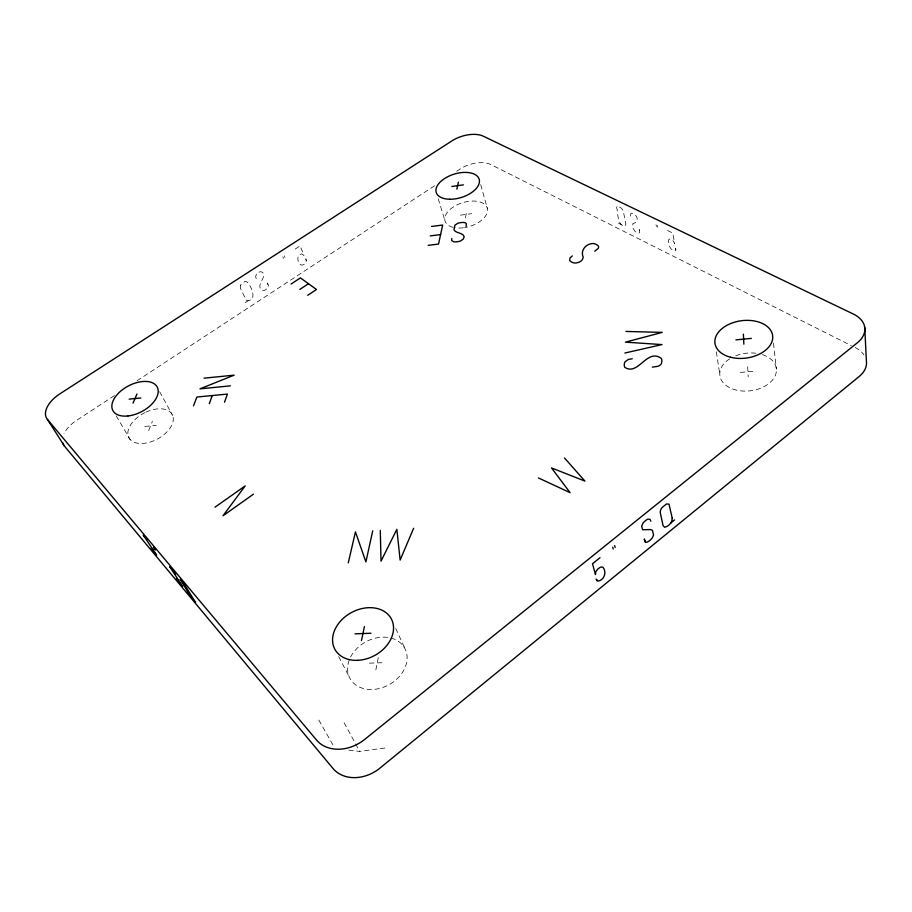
<?xml version="1.0" encoding="UTF-8"?>
<svg xmlns="http://www.w3.org/2000/svg" width="912" height="912" viewBox="0 0 912 912"><rect width="100%" height="100%" fill="white"/><g stroke="black" fill="none" stroke-linecap="round" stroke-linejoin="round"><path stroke-width="0.68" stroke-dasharray="4.56 3.42" d="M675.803 250.002L675.689 248.212L675.803 250.002L674.652 250.948C669.625 250.059 668.553 244.074 668.587 239.833L669.75 238.944L671.791 239.719L673.672 241.463L674.641 243.88L672.839 233.096L667.185 230.36M306.329 260.684L305.862 258.86C307.709 262.018 303.468 266.521 300.299 264.719C297.221 261.505 296.32 255.109 301.644 253.855L304.004 255.406L300.128 245.875L294.382 249.592M375.847 669.898L378.617 655.945M465.394 217.934L466.796 210.9M148.667 430.544L152.407 421.344M114.445 395.569L76.426 420.478A26.072 14.968 -29.6 0 0 64.022 433.77M137.017 380.771L435.263 185.307M456.661 171.296L460.218 168.959A22.743 12.278 -16.8 0 1 490.952 164.593L851.329 345.625M245.214 302.716L248.246 300.812M348.703 750.12L359.704 751.385L386.004 747.886M460.435 215.152L471.766 213.659M144.78 426.451L156.317 425.402M740.373 372.438L755.478 371.07M369.44 663.138L385.069 662.636M618.484 223.178L621.14 224.569M116.234 415.883L130.165 439.584M318.824 720.013L334.259 747.281M159.646 391.704L172.744 415.633M344.109 722.726L354.962 742.664M355.634 743.907L359.704 751.385M338.717 656.606L349.182 676.818M395.728 628.436L405.145 649.036M256.204 278.605L255.622 276.621L256.489 274.17A8.128 6.544 -52.7 0 1 260.308 271.696L262.485 272.186C267.136 277.875 255.588 284.362 261.63 290.176L263.773 290.62A8.105 6.498 -52.5 0 0 266.543 289.093A3.511 2.816 -52.5 0 0 268.424 285.741L267.547 283.096L268.424 285.741M284.327 255.816L285.023 257.458M282.811 256.796L283.507 258.438M438.193 198.736L444.931 220.51M480.692 184.646L487.327 208.278M630.648 216.019L630.466 214.081L631.526 213.112A8.732 4.355 54.8 0 1 635.003 214.787C638.731 217.763 637.659 222.779 632.803 223.645L632.939 227.897L635.037 231.454A8.71 4.332 54.7 0 0 637.522 232.902A3.785 1.87 54.6 0 0 639.563 232.252L639.244 229.573L639.563 232.252M656.047 224.728L656.378 226.575M657.506 225.435L657.837 227.282M716.353 351.793L719.773 374.308M773.479 343.14L776.397 369.178M747.658 366.727L748.171 376.816M855.137 347.54A31.453 20.554 -3.9 0 1 863.938 354.859M453.104 227.339A22.07 12.38 -17.1 0 1 454.347 206.329A22.07 12.38 -17.1 0 1 486.883 207.081A22.07 12.38 -17.1 0 1 464.573 227.601M463.456 227.761A22.07 12.38 -17.1 0 1 455.453 227.795M762.386 354.654A28.443 18.913 -7 0 1 770.834 381.809A28.443 18.913 -7 0 1 728.791 387.235A28.443 18.913 -7 0 1 729.634 358.872M735.71 355.783A28.443 18.913 -7 0 1 757.051 353.4M391.031 638.058A31.27 24.385 -29.2 0 1 404.29 669.271A31.27 24.385 -29.2 0 1 365.678 689.027A31.27 24.385 -29.2 0 1 349.535 659.296M350.55 657.085A31.27 24.385 -29.2 0 1 389.652 637.739M145.863 412.167A24.601 14.615 -28.3 0 1 172.311 423.92A24.601 14.615 -28.3 0 1 134.167 442.274A24.601 14.615 -28.3 0 1 144.723 412.714M240.312 285.41L240.369 288.158L246.194 300.208C257.355 302.396 252.282 287.599 248.064 283.176A4.001 3.249 -51.6 0 0 244.872 281.603L242.147 283.062L240.312 285.41M617.014 206.659L616.626 207.446C618.382 213.522 616.751 224.398 624.788 226.484L625.871 224.238L623.455 211.96A4.252 2.098 55.3 0 0 621.14 208.004L618.781 206.614L617.014 206.659"/><path stroke-width="1.37" d="M466.123 226.518L466.306 223.759A5.005 2.839 -17.3 0 0 464.071 222.482A11.548 6.566 -17.4 0 0 457.721 223.303L454.871 225.241L453.971 229.915C456.194 233.552 462.68 232.4 464.197 236.618L463.296 239.069L460.378 241.076A11.594 6.623 -17.4 0 1 453.937 241.885L451.714 240.529L451.759 238.511M361.46 640.612L364.424 626.578M456.878 189.172L458.36 182.195M372.723 530.83L365.894 561.917L355.452 531.901L348.259 562.886M224.512 402.238L227.419 394.087L196.867 397.039L193.515 405.84M209.281 403.685L212.279 395.546M413.626 528.287L400.151 560.071L396.857 529.325L381.022 561.131L380.281 530.351M133.038 403.161L136.971 393.984M670.947 522.918L674.527 519.908M599.993 557.734L592.515 563.764L595.513 574.583L595.73 571.813L597.77 569.065L600.575 567.082L602.9 567.161C607.027 572.132 604.28 580.1 598.01 581.126L596.197 579.109L596.995 580.784M594.738 251.222L598.124 248.486A5.392 3.203 -13.4 0 0 598.318 246.012A12.403 7.376 -13.6 0 0 593.621 243.538C586.644 243.196 579.986 250.013 583.19 257.161C583.03 261.288 577.866 263.272 574.309 263.021A12.426 7.41 -13.8 0 1 569.669 260.467L569.966 257.959L572.326 255.93M253.468 494.167L223.018 515.77L245.203 485.891L214.958 507.22M307.754 295.283L316.487 289.492L300.436 277.898L291.088 284.031M299.82 289.446L308.495 283.723M624.925 353.012L662.055 344.588L625.438 342.148L662.272 332.401L625.951 331.432M451.873 186.47L463.387 184.874M431.593 226.461L442.673 225.025L438.535 244.063L428.161 245.362M430.293 235.9L440.599 234.578M204.026 378.184L234.179 375.151L199.967 388.854L230.36 385.856M129.162 399.125L140.881 397.985M735.916 339.88L751.34 338.375M632.255 358.769L628.265 359.476L624.971 361.893A13.919 9.211 -11.4 0 0 624.72 367.262C638.24 376.462 646.939 347.746 661.325 358.439A13.965 9.234 -11 0 1 661.234 363.831A6.099 4.036 -10.7 0 1 657.951 366.305L652.331 367.137M354.973 633.863L370.956 633.247M538.445 477.945L570.091 492.651L551.509 467.924L584.923 481.091L564.494 457.949M193.549 599.606L195.624 602.068M47.424 419.429L316.578 740.099A36.389 28.751 -33.5 0 0 364.697 739.404L857.314 342.821A32.182 20.474 -4.6 0 0 853.244 313.99L483.246 136.173A23.142 12.095 -16.9 0 0 452.044 140.813L59.93 393.802A26.585 14.809 -29.2 0 0 47.424 419.429L64.478 446.139L332.983 768.451A35.454 28.637 -34.6 0 0 379.996 768.075L859.161 376.496A31.453 20.554 -3.9 0 0 866.4 361.004L864.736 327.305M147.003 539.539L143.252 535.059L156.647 555.169L151.267 548.055L152.464 549.913M178.159 580.773L176.449 578.06L180.986 584.592A10.214 0.741 54.5 0 0 182.696 586.587L169.78 566.728A10.249 0.741 54.5 0 1 172.379 569.829L175.651 574.628M154.424 548.34L155.462 550.004M153.421 547.132L154.459 548.807M645.229 541.865L644.305 539.197L645.229 541.865A4.856 2.656 -53.8 0 0 648.877 541.135A11.195 6.156 -53.9 0 0 652.103 538.217L653.573 535.07L652.456 530.294L650.495 529.564L642.664 529.735L641.626 526.19L643.12 522.952A11.24 6.202 -53.9 0 1 647.828 519.156L650.074 519.361L650.837 521.254M612.727 547.132L613.217 549.024M614.665 545.57L615.155 547.451M743.371 334.134L743.861 344.177M64.478 446.139A26.072 14.968 -29.6 0 1 62.711 442.639M672.235 518.233C672.475 522.473 668.644 526.406 664.7 527.273L663.07 525.688L660.322 512.829A5.495 3.021 -54.6 0 1 661.952 507.665L666.581 503.914L669.009 504.188L672.235 518.233M180.302 579.268L188.579 593.245L193.697 599.64L185.17 585.515L180.302 579.268M449.696 199.238A22.469 12.209 -17.2 0 0 479.222 179.39A22.469 12.209 -17.2 0 0 444.155 178.82A22.469 12.209 -17.2 0 0 449.696 199.238M730.535 357.242A29.093 18.821 -7.6 0 0 772.715 336.289A29.093 18.821 -7.6 0 0 728.164 324.683A29.093 18.821 -7.6 0 0 730.535 357.242M358.051 660.311A32.057 24.407 -28.5 0 0 391.601 619.43A32.057 24.407 -28.5 0 0 339.526 622.28A32.057 24.407 -28.5 0 0 358.051 660.311M127.988 415.963A25.091 14.455 -27.9 0 0 157.685 388.113A25.091 14.455 -27.9 0 0 119.426 392.251A25.091 14.455 -27.9 0 0 127.988 415.963"/></g></svg>
